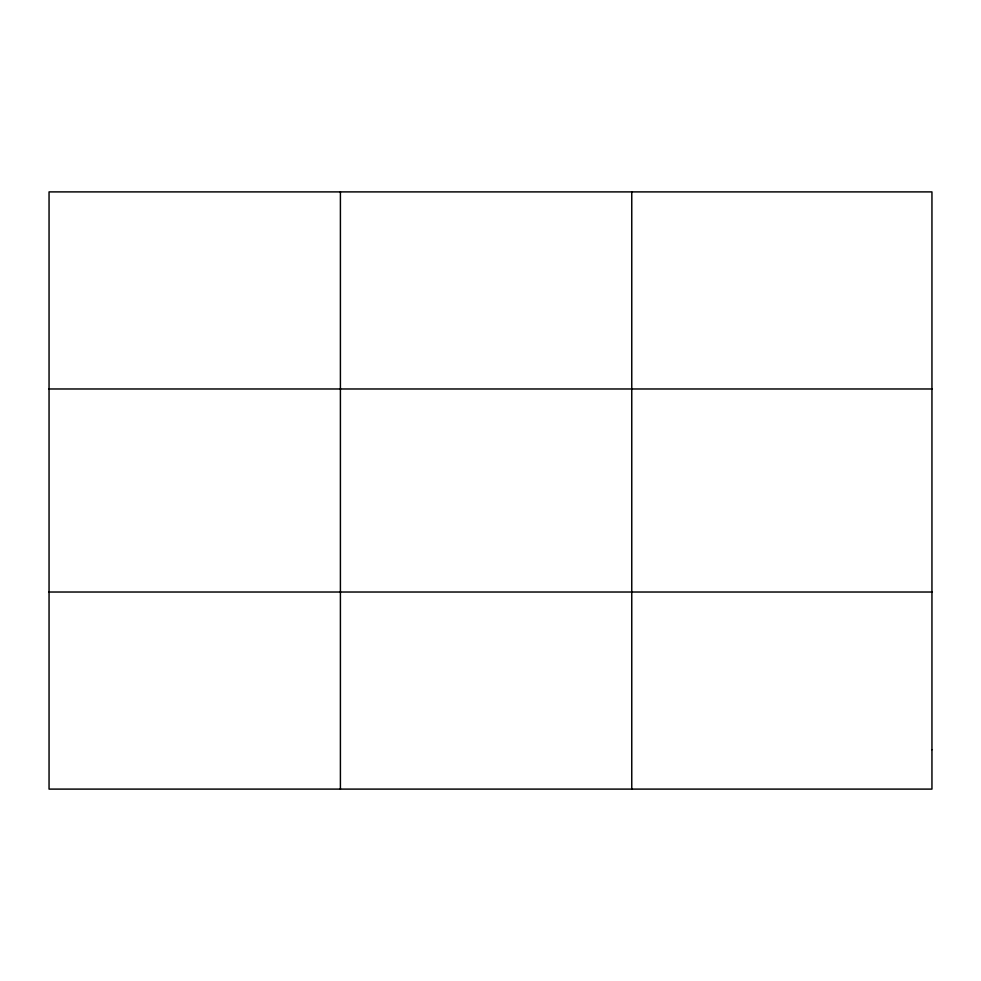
<?xml version="1.0" encoding="UTF-8"?>
<svg xmlns="http://www.w3.org/2000/svg" width="981" height="981" viewBox="0 0 981 981"><rect width="100%" height="100%" fill="white"/><g stroke="black" fill="none" stroke-linecap="round" stroke-linejoin="round"><path stroke-width="1.47" d="M340.407 191.896L340.407 789.104M631.764 191.896L631.764 789.104M49.05 388.979L931.95 388.979M49.05 592.021L931.95 592.021M931.95 749.68L931.95 789.104L49.05 789.104L49.05 191.896L931.95 191.896L931.95 749.68"/></g></svg>
